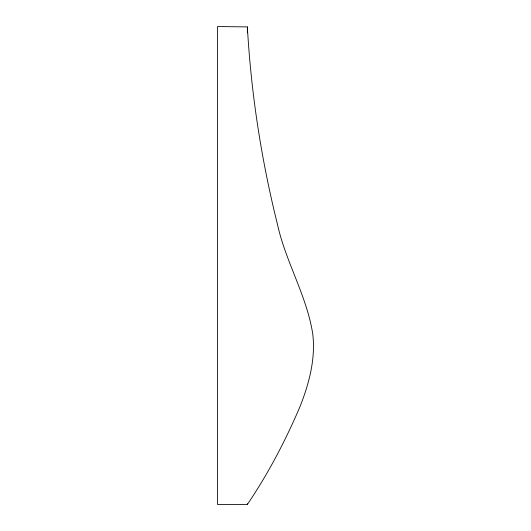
<?xml version="1.0" encoding="UTF-8"?>
<svg xmlns="http://www.w3.org/2000/svg" width="531" height="531" viewBox="0 0 531 531"><rect width="100%" height="100%" fill="white"/><g stroke="black" fill="none" stroke-linecap="round" stroke-linejoin="round"><path stroke-width="0.8" d="M247.373 504.45C268.142 473.778 285.446 440.737 299.975 406.693C309.069 383.727 315.739 358.797 312.739 333.906C306.812 295.827 285.851 262.248 277.547 224.719C261.385 159.931 251.11 93.575 247.373 26.902L217.524 26.55L217.524 504.45L247.373 504.45L247.373 503.7M247.373 26.902L247.373 32.869"/></g></svg>
